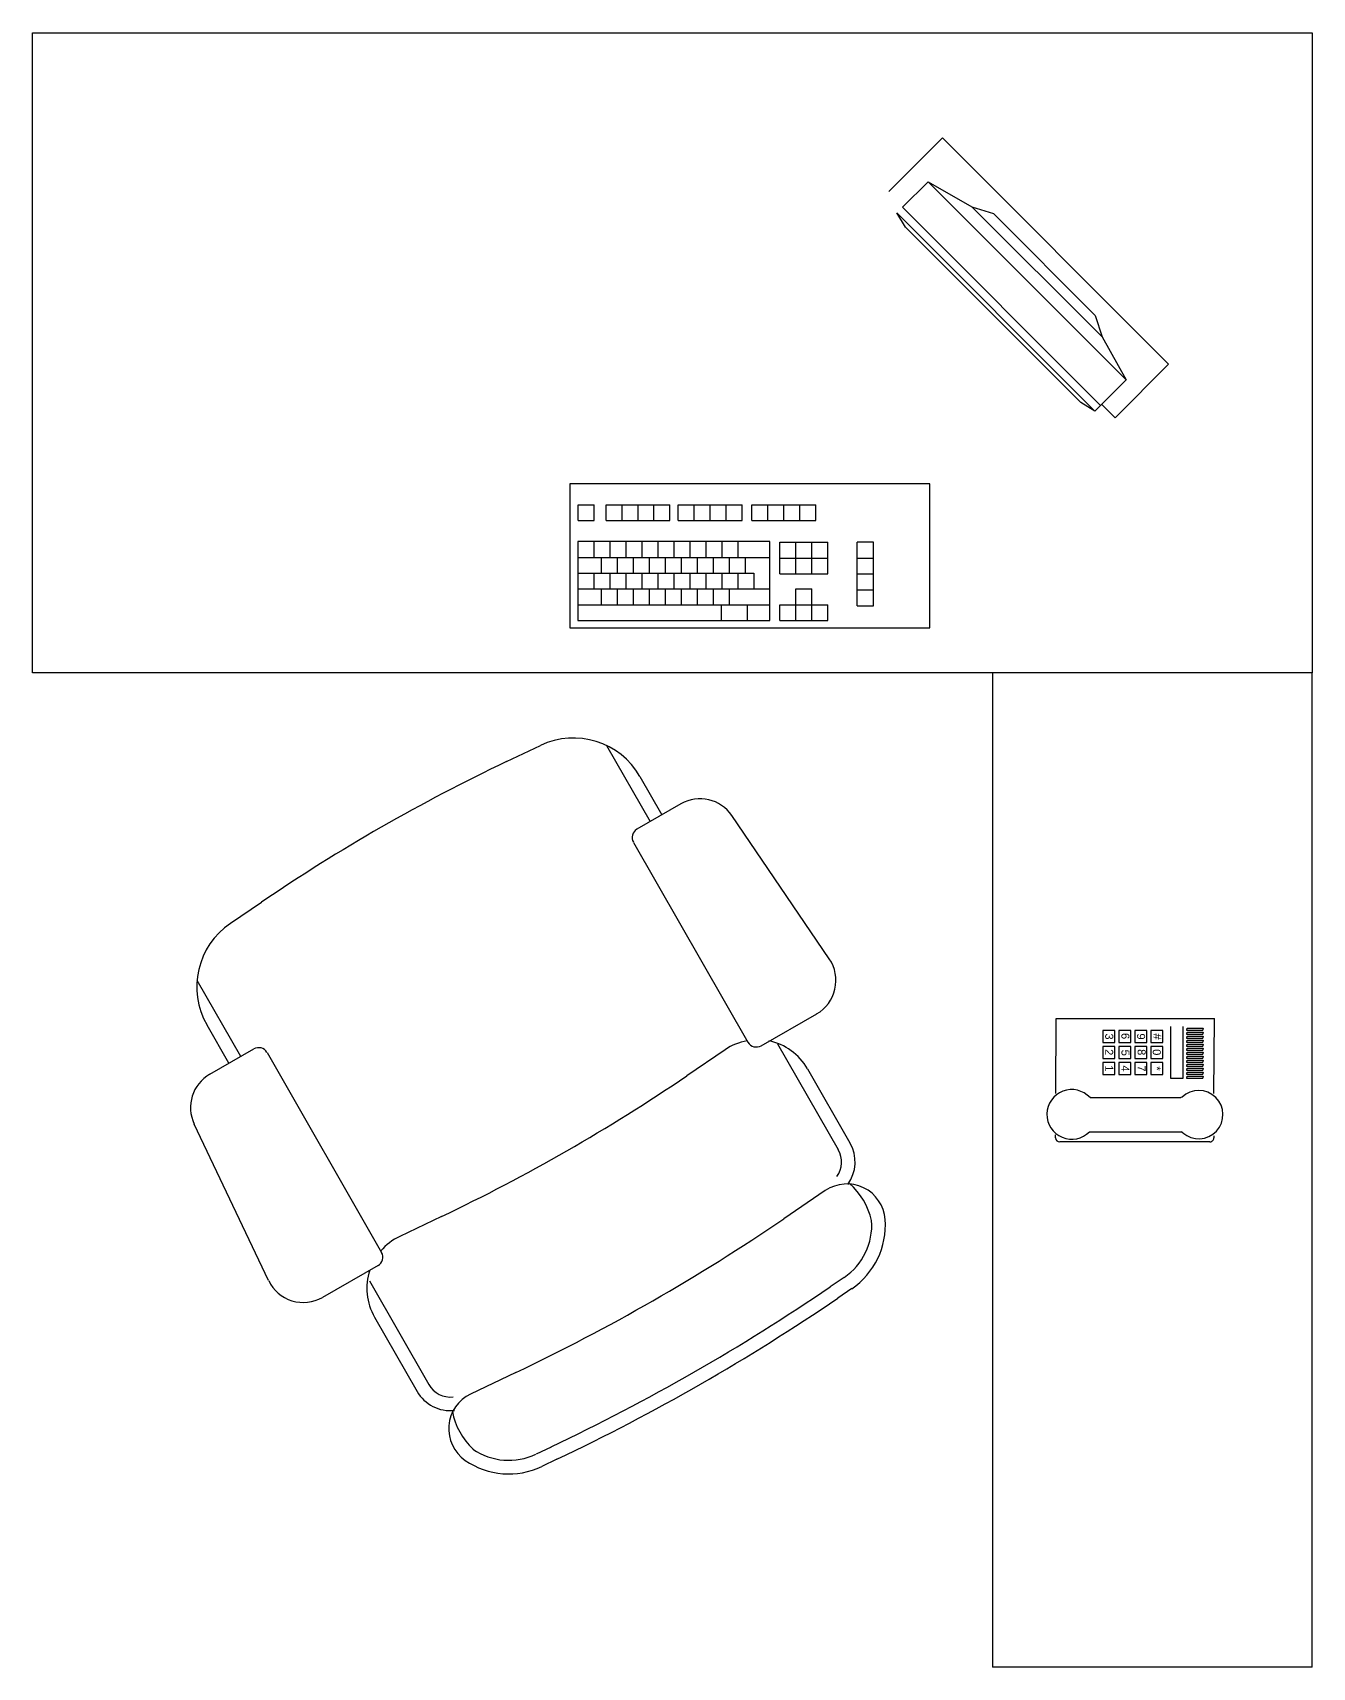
# Model space of a CAD drawing. Header units: centimetres. Extents: x 681015 to 688218, y 3995806 to 4004619.
# Drawn here: x 682839.9 to 682999.9, y 4002977.5 to 4003181.8 of the extents above; entities that cross this region are included whole.
import ezdxf
from ezdxf.enums import TextEntityAlignment as Align

# ---------------------------------------------------------------- set-up
doc = ezdxf.new("R2010")
doc.units = ezdxf.units.CM
doc.header["$LTSCALE"] = 100
doc.header["$MEASUREMENT"] = 0
doc.layers.add('A-TEFRİŞ 2', color=35, linetype='Continuous')
doc.styles.get("Standard").update_dxf_attribs({"font": 'arial.ttf'})

msp = doc.modelspace()

# ---------------------------------------------------------------- linework, layer by layer
at = {"layer": 'A-TEFRİŞ 2'}
for p, q in [((682959.89, 4003101.84), (682959.89, 4002977.54)), ((682999.89, 4002977.54), (682999.89, 4003101.84)), ((682899.15, 4003090.74), (682903.37, 4003092.75)), ((682911.64, 4003092.74), (682917.09, 4003083.24)), ((682915.82, 4003088.86), (682918.56, 4003084.08)), ((682920.95, 4003085.45), (682915.44, 4003082.29)), ((682939.5, 4003066.08), (682927.31, 4003083.99)), ((682915, 4003080.65), (682929.33, 4003055.67)), ((682864.62, 4003070.53), (682868.49, 4003073.16)), ((682865.91, 4003053.88), (682860.45, 4003063.39)), ((682864.43, 4003053.04), (682861.69, 4003057.82)), ((682930.96, 4003055.23), (682937.92, 4003059.21)), ((682967.87, 4003058.65), (682987.66, 4003058.65)), ((682982.22, 4003051.15), (682982.22, 4003057.65)), ((682983.72, 4003057.65), (682983.72, 4003051.15)), ((682984.22, 4003057.15), (682984.24, 4003057.41)), ((682986.22, 4003057.15), (682984.22, 4003057.15)), ((682984.22, 4003056.65), (682984.24, 4003056.91)), ((682986.22, 4003056.65), (682984.22, 4003056.65)), ((682984.22, 4003056.15), (682984.24, 4003056.41)), ((682986.22, 4003056.15), (682984.22, 4003056.15)), ((682984.22, 4003055.65), (682984.24, 4003055.91)), ((682986.22, 4003055.65), (682984.22, 4003055.65)), ((682984.24, 4003057.41), (682986.24, 4003057.41)), ((682984.24, 4003056.91), (682986.24, 4003056.91)), ((682984.24, 4003056.41), (682986.24, 4003056.41)), ((682984.24, 4003055.91), (682986.24, 4003055.91)), ((682986.24, 4003057.41), (682986.17, 4003057.12)), ((682986.24, 4003056.91), (682986.17, 4003056.62)), ((682986.24, 4003056.41), (682986.17, 4003056.12)), ((682986.24, 4003055.91), (682986.17, 4003055.62)), ((682862.05, 4003051.67), (682867.56, 4003054.83)), ((682869.2, 4003054.38), (682883.52, 4003029.4)), ((682926.46, 4003054.73), (682921.67, 4003051.47)), ((682933.02, 4003055.47), (682940.61, 4003042.24)), ((682984.22, 4003055.15), (682984.24, 4003055.41)), ((682986.22, 4003055.15), (682984.22, 4003055.15)), ((682984.22, 4003054.65), (682984.24, 4003054.91)), ((682986.22, 4003054.65), (682984.22, 4003054.65)), ((682984.22, 4003054.15), (682984.24, 4003054.41)), ((682986.22, 4003054.15), (682984.22, 4003054.15)), ((682984.22, 4003053.65), (682984.24, 4003053.91)), ((682986.22, 4003053.65), (682984.22, 4003053.65)), ((682984.24, 4003055.41), (682986.24, 4003055.41)), ((682984.24, 4003054.91), (682986.24, 4003054.91)), ((682984.24, 4003054.41), (682986.24, 4003054.41)), ((682984.24, 4003053.91), (682986.24, 4003053.91)), ((682986.24, 4003055.41), (682986.17, 4003055.12)), ((682986.24, 4003054.91), (682986.17, 4003054.62)), ((682986.24, 4003054.41), (682986.17, 4003054.12)), ((682986.24, 4003053.91), (682986.17, 4003053.62)), ((682936.76, 4003052.35), (682942.08, 4003043.08)), ((682984.22, 4003053.15), (682984.24, 4003053.41)), ((682986.22, 4003053.15), (682984.22, 4003053.15)), ((682984.22, 4003052.65), (682984.24, 4003052.91)), ((682986.22, 4003052.65), (682984.22, 4003052.65)), ((682984.22, 4003052.15), (682984.24, 4003052.41)), ((682986.22, 4003052.15), (682984.22, 4003052.15)), ((682984.22, 4003051.65), (682984.24, 4003051.91)), ((682986.22, 4003051.65), (682984.22, 4003051.65)), ((682984.24, 4003053.41), (682986.24, 4003053.41)), ((682984.24, 4003052.91), (682986.24, 4003052.91)), ((682984.24, 4003052.41), (682986.24, 4003052.41)), ((682984.24, 4003051.91), (682986.24, 4003051.91)), ((682986.24, 4003053.41), (682986.17, 4003053.12)), ((682986.24, 4003052.91), (682986.17, 4003052.62)), ((682986.24, 4003052.41), (682986.17, 4003052.12)), ((682986.24, 4003051.91), (682986.17, 4003051.62)), ((682983.72, 4003051.15), (682982.22, 4003051.15)), ((682984.22, 4003051.15), (682984.24, 4003051.41)), ((682986.22, 4003051.15), (682984.22, 4003051.15)), ((682984.24, 4003051.41), (682986.24, 4003051.41)), ((682986.24, 4003051.41), (682986.17, 4003051.12)), ((682972.1, 4003048.74), (682983.47, 4003048.74)), ((682983.6, 4003048.79), (682983.47, 4003048.74)), ((682869.4, 4003025.88), (682860.1, 4003045.44)), ((682967.77, 4003043.73), (682967.77, 4003044.1)), ((682972, 4003044.46), (682983.5, 4003044.46)), ((682983.69, 4003044.36), (682983.5, 4003044.46)), ((682938.99, 4003037.12), (682933.83, 4003033.61)), ((682891.02, 4003033.88), (682885.78, 4003031.39)), ((682883.08, 4003027.76), (682876.13, 4003023.77)), ((682881.99, 4003025.83), (682889.42, 4003012.87)), ((682941.36, 4003026.27), (682939.62, 4003025.09)), ((682942.31, 4003024.87), (682940.58, 4003023.69)), ((682882.63, 4003021.31), (682887.95, 4003012.03)), ((682900.29, 4003014.38), (682894.65, 4003011.69)), ((682904.72, 4003005.07), (682902.83, 4003004.17)), ((682905.45, 4003003.54), (682903.56, 4003002.64)), ((682999.89, 4002977.54), (682959.89, 4002977.54))]:
    msp.add_line(p, q, dxfattribs=at)
for points in [[(682839.89, 4003181.84), (682999.89, 4003181.84), (682999.89, 4003101.84), (682839.89, 4003101.84), (682839.89, 4003181.84)], [(682973.54, 4003135.4), (682975.23, 4003133.7), (682981.93, 4003140.4), (682953.65, 4003168.69), (682946.95, 4003161.99)], [(682948.67, 4003160.02), (682951.86, 4003163.22), (682957.34, 4003160.08), (682960.03, 4003159.23), (682972.76, 4003146.5), (682973.6, 4003143.82), (682976.61, 4003138.47), (682973.42, 4003135.27)], [(682976.61, 4003138.47), (682951.86, 4003163.22)], [(682948.67, 4003160.02), (682973.42, 4003135.27)], [(682957.34, 4003160.08), (682973.48, 4003143.95)], [(682973.42, 4003135.27), (682972.71, 4003134.56), (682970.94, 4003135.63), (682949.02, 4003157.55), (682947.96, 4003159.31)], [(682972.71, 4003134.56), (682947.96, 4003159.31)], [(682960.03, 4003159.23), (682972.76, 4003146.5)], [(682973.48, 4003143.95), (682973.6, 4003143.82)], [(682908.08, 4003120.87), (682908.08, 4003122.84)], [(682908.08, 4003122.84), (682910.08, 4003122.84)], [(682910.08, 4003120.87), (682910.08, 4003122.84)], [(682911.58, 4003122.84), (682913.58, 4003122.84)], [(682911.58, 4003120.87), (682911.58, 4003122.84)], [(682913.58, 4003122.84), (682915.58, 4003122.84)], [(682913.58, 4003120.87), (682913.58, 4003122.84)], [(682915.58, 4003120.87), (682915.58, 4003122.84)], [(682915.58, 4003122.84), (682917.58, 4003122.84)], [(682917.58, 4003120.87), (682917.58, 4003122.84)], [(682917.58, 4003122.84), (682919.58, 4003122.84)], [(682919.58, 4003120.87), (682919.58, 4003122.84)], [(682920.61, 4003122.84), (682922.61, 4003122.84)], [(682920.61, 4003120.87), (682920.61, 4003122.84)], [(682922.61, 4003120.87), (682922.61, 4003122.84)], [(682922.61, 4003122.84), (682924.61, 4003122.84)], [(682924.61, 4003120.87), (682924.61, 4003122.84)], [(682924.61, 4003122.84), (682926.61, 4003122.84)], [(682926.61, 4003122.84), (682928.61, 4003122.84)], [(682926.61, 4003120.87), (682926.61, 4003122.84)], [(682928.61, 4003120.87), (682928.61, 4003122.84)], [(682929.83, 4003122.84), (682931.83, 4003122.84)], [(682929.83, 4003120.87), (682929.83, 4003122.84)], [(682931.83, 4003122.84), (682933.83, 4003122.84)], [(682931.83, 4003120.87), (682931.83, 4003122.84)], [(682933.83, 4003122.84), (682935.83, 4003122.84)], [(682933.83, 4003120.87), (682933.83, 4003122.84)], [(682935.83, 4003122.84), (682937.83, 4003122.84)], [(682935.83, 4003120.87), (682935.83, 4003122.84)], [(682937.83, 4003120.87), (682937.83, 4003122.84)], [(682908.08, 4003120.87), (682910.08, 4003120.87)], [(682911.58, 4003120.87), (682913.58, 4003120.87)], [(682913.58, 4003120.87), (682915.58, 4003120.87)], [(682915.58, 4003120.87), (682917.58, 4003120.87)], [(682917.58, 4003120.87), (682919.58, 4003120.87)], [(682920.61, 4003120.87), (682922.61, 4003120.87)], [(682922.61, 4003120.87), (682924.61, 4003120.87)], [(682924.61, 4003120.87), (682926.61, 4003120.87)], [(682926.61, 4003120.87), (682928.61, 4003120.87)], [(682929.83, 4003120.87), (682931.83, 4003120.87)], [(682931.83, 4003120.87), (682933.83, 4003120.87)], [(682933.83, 4003120.87), (682935.83, 4003120.87)], [(682935.83, 4003120.87), (682937.83, 4003120.87)], [(682908.06, 4003118.24), (682908.06, 4003116.26)], [(682910.06, 4003118.24), (682908.06, 4003118.24)], [(682910.06, 4003118.24), (682910.06, 4003116.26)], [(682912.06, 4003118.24), (682910.06, 4003118.24)], [(682912.06, 4003118.24), (682912.06, 4003116.26)], [(682914.06, 4003118.24), (682912.06, 4003118.24)], [(682914.06, 4003118.24), (682914.06, 4003116.26)], [(682916.06, 4003118.24), (682914.06, 4003118.24)], [(682916.06, 4003118.24), (682916.06, 4003116.26)], [(682918.06, 4003118.24), (682916.06, 4003118.24)], [(682918.06, 4003118.24), (682918.06, 4003116.26)], [(682920.06, 4003118.24), (682918.06, 4003118.24)], [(682920.06, 4003118.24), (682920.06, 4003116.26)], [(682922.06, 4003118.24), (682920.06, 4003118.24)], [(682922.06, 4003118.24), (682922.06, 4003116.26)], [(682924.06, 4003118.24), (682922.06, 4003118.24)], [(682924.06, 4003118.24), (682924.06, 4003116.26)], [(682926.06, 4003118.24), (682924.06, 4003118.24)], [(682926.06, 4003118.24), (682926.06, 4003116.26)], [(682928.06, 4003118.24), (682926.06, 4003118.24)], [(682932.06, 4003118.24), (682928.06, 4003118.24)], [(682928.06, 4003118.24), (682928.06, 4003116.26)], [(682932.06, 4003116.26), (682932.06, 4003118.24)], [(682933.32, 4003118.15), (682935.32, 4003118.15)], [(682933.32, 4003116.18), (682933.32, 4003118.15)], [(682935.32, 4003116.18), (682935.32, 4003118.15)], [(682935.32, 4003118.15), (682937.32, 4003118.15)], [(682937.32, 4003116.18), (682937.32, 4003118.15)], [(682937.32, 4003118.15), (682939.32, 4003118.15)], [(682939.32, 4003116.18), (682939.32, 4003118.15)], [(682943, 4003110.22), (682945.02, 4003110.22), (682945.02, 4003118.15), (682943, 4003118.15)], [(682943, 4003116.18), (682943, 4003118.15)], [(682908.06, 4003116.26), (682910.06, 4003116.26)], [(682908.06, 4003116.26), (682908.06, 4003114.29)], [(682910.06, 4003116.26), (682912.06, 4003116.26)], [(682910.96, 4003116.22), (682910.96, 4003114.29)], [(682912.06, 4003116.26), (682914.06, 4003116.26)], [(682912.96, 4003116.22), (682912.96, 4003114.29)], [(682914.06, 4003116.26), (682916.06, 4003116.26)], [(682914.96, 4003116.22), (682914.96, 4003114.29)], [(682916.06, 4003116.26), (682918.06, 4003116.26)], [(682916.96, 4003116.22), (682916.96, 4003114.29)], [(682918.06, 4003116.26), (682920.06, 4003116.26)], [(682918.96, 4003116.22), (682918.96, 4003114.29)], [(682920.06, 4003116.26), (682922.06, 4003116.26)], [(682920.96, 4003116.22), (682920.96, 4003114.29)], [(682922.06, 4003116.26), (682924.06, 4003116.26)], [(682922.96, 4003116.22), (682922.96, 4003114.29)], [(682924.06, 4003116.26), (682926.06, 4003116.26)], [(682924.96, 4003116.22), (682924.96, 4003114.29)], [(682926.06, 4003116.26), (682928.06, 4003116.26)], [(682926.96, 4003116.22), (682926.96, 4003114.29)], [(682928.06, 4003116.26), (682932.06, 4003116.26)], [(682928.96, 4003116.22), (682928.96, 4003114.29)], [(682932.06, 4003112.32), (682932.06, 4003116.26)], [(682933.32, 4003116.18), (682935.32, 4003116.18)], [(682933.32, 4003114.2), (682933.32, 4003116.18)], [(682935.32, 4003116.18), (682937.32, 4003116.18)], [(682935.32, 4003114.2), (682935.32, 4003116.18)], [(682937.32, 4003116.18), (682939.32, 4003116.18)], [(682937.32, 4003114.2), (682937.32, 4003116.18)], [(682939.32, 4003114.2), (682939.32, 4003116.18)], [(682943, 4003116.18), (682945, 4003116.18)], [(682943, 4003114.2), (682943, 4003116.18)], [(682908.06, 4003114.29), (682910.96, 4003114.29)], [(682908.06, 4003114.29), (682908.06, 4003112.32)], [(682910.06, 4003114.25), (682910.06, 4003112.32)], [(682910.96, 4003114.29), (682912.96, 4003114.29)], [(682910.96, 4003114.29), (682910.96, 4003114.25)], [(682912.06, 4003114.25), (682912.06, 4003112.32)], [(682912.96, 4003114.29), (682914.96, 4003114.29)], [(682914.06, 4003114.25), (682914.06, 4003112.32)], [(682914.96, 4003114.29), (682916.96, 4003114.29)], [(682916.06, 4003114.25), (682916.06, 4003112.32)], [(682916.96, 4003114.29), (682918.96, 4003114.29)], [(682918.06, 4003114.25), (682918.06, 4003112.32)], [(682918.96, 4003114.29), (682920.96, 4003114.29)], [(682920.06, 4003114.25), (682920.06, 4003112.32)], [(682920.96, 4003114.29), (682922.96, 4003114.29)], [(682922.06, 4003114.25), (682922.06, 4003112.32)], [(682922.96, 4003114.29), (682924.96, 4003114.29)], [(682924.06, 4003114.25), (682924.06, 4003112.32)], [(682924.96, 4003114.29), (682926.96, 4003114.29)], [(682926.06, 4003114.25), (682926.06, 4003112.32)], [(682926.96, 4003114.29), (682928.96, 4003114.29)], [(682928.06, 4003114.25), (682928.06, 4003112.32)], [(682928.96, 4003114.29), (682930.06, 4003114.29)], [(682930.06, 4003114.29), (682930.06, 4003112.32)], [(682930.06, 4003114.29), (682930.08, 4003114.29)], [(682933.32, 4003114.2), (682935.32, 4003114.2)], [(682935.32, 4003114.2), (682937.32, 4003114.2)], [(682937.32, 4003114.2), (682939.32, 4003114.2)], [(682943, 4003114.2), (682945, 4003114.2)], [(682943, 4003112.19), (682943, 4003114.16)], [(682908.06, 4003112.32), (682908.06, 4003110.34)], [(682908.06, 4003112.32), (682910.06, 4003112.32)], [(682910.06, 4003112.32), (682910.06, 4003112.28)], [(682910.06, 4003112.32), (682910.96, 4003112.32)], [(682910.96, 4003112.32), (682910.96, 4003110.34)], [(682910.96, 4003112.32), (682912.06, 4003112.32)], [(682912.06, 4003112.32), (682912.96, 4003112.32)], [(682912.06, 4003112.32), (682912.06, 4003112.28)], [(682912.96, 4003112.32), (682912.96, 4003110.34)], [(682912.96, 4003112.32), (682914.06, 4003112.32)], [(682914.06, 4003112.32), (682914.96, 4003112.32)], [(682914.96, 4003112.32), (682914.96, 4003110.34)], [(682914.96, 4003112.32), (682916.06, 4003112.32)], [(682916.06, 4003112.32), (682916.96, 4003112.32)], [(682916.96, 4003112.32), (682916.96, 4003110.34)], [(682916.96, 4003112.32), (682918.06, 4003112.32)], [(682918.06, 4003112.32), (682918.96, 4003112.32)], [(682918.96, 4003112.32), (682918.96, 4003110.34)], [(682918.96, 4003112.32), (682920.06, 4003112.32)], [(682920.06, 4003112.32), (682920.96, 4003112.32)], [(682920.96, 4003112.32), (682920.96, 4003110.34)], [(682920.96, 4003112.32), (682922.06, 4003112.32)], [(682922.06, 4003112.32), (682922.96, 4003112.32)], [(682922.96, 4003112.32), (682922.96, 4003110.34)], [(682922.96, 4003112.32), (682924.06, 4003112.32)], [(682924.06, 4003112.32), (682924.96, 4003112.32)], [(682924.96, 4003112.32), (682924.96, 4003110.34)], [(682924.96, 4003112.32), (682926.06, 4003112.32)], [(682926.06, 4003112.32), (682926.96, 4003112.32)], [(682926.96, 4003112.32), (682926.96, 4003110.34)], [(682926.96, 4003112.32), (682928.06, 4003112.32)], [(682928.06, 4003112.32), (682930.06, 4003112.32)], [(682930.06, 4003112.32), (682932.06, 4003112.32)], [(682932.06, 4003110.34), (682932.06, 4003112.32)], [(682935.33, 4003110.34), (682935.33, 4003112.32)], [(682935.33, 4003112.32), (682937.32, 4003112.32)], [(682937.32, 4003110.34), (682937.32, 4003112.32)], [(682943, 4003110.22), (682943, 4003112.19)], [(682943, 4003112.19), (682945, 4003112.19)], [(682908.06, 4003110.34), (682908.06, 4003108.37)], [(682908.06, 4003110.34), (682910.96, 4003110.34)], [(682910.96, 4003110.34), (682912.96, 4003110.34)], [(682910.96, 4003110.34), (682910.96, 4003110.34)], [(682912.96, 4003110.34), (682914.96, 4003110.34)], [(682912.96, 4003110.34), (682912.96, 4003110.34)], [(682914.96, 4003110.34), (682916.96, 4003110.34)], [(682914.96, 4003110.34), (682914.96, 4003110.34)], [(682916.96, 4003110.34), (682918.96, 4003110.34)], [(682916.96, 4003110.34), (682916.96, 4003110.34)], [(682918.96, 4003110.34), (682918.96, 4003110.34)], [(682918.96, 4003110.34), (682920.96, 4003110.34)], [(682920.96, 4003110.34), (682922.96, 4003110.34)], [(682920.96, 4003110.34), (682920.96, 4003110.34)], [(682922.96, 4003110.34), (682924.96, 4003110.34)], [(682922.96, 4003110.34), (682922.96, 4003110.34)], [(682924.96, 4003110.34), (682925.97, 4003110.34)], [(682924.96, 4003110.34), (682924.96, 4003110.34)], [(682925.97, 4003110.36), (682925.97, 4003110.34)], [(682925.97, 4003110.34), (682925.97, 4003108.38)], [(682925.97, 4003110.34), (682926.96, 4003110.34)], [(682926.96, 4003110.34), (682929.23, 4003110.34)], [(682926.96, 4003110.34), (682926.96, 4003110.34)], [(682929.23, 4003110.36), (682929.23, 4003110.34)], [(682929.23, 4003110.34), (682932.06, 4003110.34)], [(682929.23, 4003110.34), (682929.23, 4003108.38)], [(682932.06, 4003108.37), (682932.06, 4003110.34)], [(682933.33, 4003110.34), (682935.33, 4003110.34)], [(682933.33, 4003108.37), (682933.33, 4003110.34)], [(682935.33, 4003108.37), (682935.33, 4003110.34)], [(682935.33, 4003110.34), (682937.32, 4003110.34)], [(682937.32, 4003108.37), (682937.32, 4003110.34)], [(682937.32, 4003110.34), (682939.32, 4003110.34)], [(682939.32, 4003108.37), (682939.32, 4003110.34)], [(682908.06, 4003108.37), (682925.97, 4003108.37)], [(682925.97, 4003108.37), (682929.23, 4003108.37)], [(682929.23, 4003108.37), (682932.06, 4003108.37)], [(682933.33, 4003108.37), (682935.33, 4003108.37)], [(682935.33, 4003108.37), (682937.32, 4003108.37)], [(682937.32, 4003108.37), (682939.32, 4003108.37)], [(682967.81, 4003049.25), (682967.87, 4003058.65)], [(682987.59, 4003049.25), (682987.66, 4003058.65)], [(682975.22, 4003055.65), (682975.22, 4003057.15), (682973.72, 4003057.15), (682973.72, 4003055.65), (682975.22, 4003055.65)], [(682977.22, 4003055.65), (682977.22, 4003057.15), (682975.72, 4003057.15), (682975.72, 4003055.65), (682977.22, 4003055.65)], [(682979.22, 4003055.65), (682979.22, 4003057.15), (682977.72, 4003057.15), (682977.72, 4003055.65), (682979.22, 4003055.65)], [(682981.22, 4003055.65), (682981.22, 4003057.15), (682979.72, 4003057.15), (682979.72, 4003055.65), (682981.22, 4003055.65)], [(682975.22, 4003053.65), (682975.22, 4003055.15), (682973.72, 4003055.15), (682973.72, 4003053.65), (682975.22, 4003053.65)], [(682977.22, 4003053.65), (682977.22, 4003055.15), (682975.72, 4003055.15), (682975.72, 4003053.65), (682977.22, 4003053.65)], [(682979.22, 4003053.65), (682979.22, 4003055.15), (682977.72, 4003055.15), (682977.72, 4003053.65), (682979.22, 4003053.65)], [(682981.22, 4003053.65), (682981.22, 4003055.15), (682979.72, 4003055.15), (682979.72, 4003053.65), (682981.22, 4003053.65)], [(682975.22, 4003051.65), (682975.22, 4003053.15), (682973.72, 4003053.15), (682973.72, 4003051.65), (682975.22, 4003051.65)], [(682977.22, 4003051.65), (682977.22, 4003053.15), (682975.72, 4003053.15), (682975.72, 4003051.65), (682977.22, 4003051.65)], [(682979.22, 4003051.65), (682979.22, 4003053.15), (682977.72, 4003053.15), (682977.72, 4003051.65), (682979.22, 4003051.65)], [(682981.22, 4003051.65), (682981.22, 4003053.15), (682979.72, 4003053.15), (682979.72, 4003051.65), (682981.22, 4003051.65)], [(682987.56, 4003043.95), (682987.56, 4003043.7)], [(682987.06, 4003043.2), (682968.31, 4003043.2)]]:
    msp.add_lwpolyline(points, dxfattribs=at)
msp.add_lwpolyline([(682952.06, 4003125.47), (682907.06, 4003125.47), (682907.06, 4003107.47), (682952.06, 4003107.47)], close=True, dxfattribs=at)
for centre, radius, start, end in [((682907.5, 4003084.09), 9.6, 29.836, 115.4373), ((682998.11, 4002882.68), 230.4, 115.4373, 124.2347), ((682923.34, 4003081.29), 4.8, 34.2347, 119.836), ((682916.04, 4003081.25), 1.2, 119.836, 209.836), ((682870.02, 4003062.59), 9.6, 124.2347, 209.836), ((682935.53, 4003063.38), 4.8, 299.836, 34.2347), ((682930.52, 4003048.77), 7.2, 100.3152, 124.2347), ((682930.37, 4003056.27), 1.2, 209.836, 299.836), ((682930.52, 4003048.77), 7.2, 29.836, 78.6147), ((682868.15, 4003053.79), 1.2, 29.836, 119.836), ((682864.43, 4003047.5), 4.8, 119.836, 205.4373), ((682792.05, 4003241.95), 230.4, 295.4373, 304.2347), ((682969.81, 4003046.65), 3.1, 42.4296, 315.7422), ((682985.7, 4003046.62), 3.02, 228.4275, 134.0038), ((682985.7, 4003046.62), 3.02, 136.1332, 136.1335), ((682985.7, 4003046.62), 3.02, 135.3643, 135.3777), ((682968.31, 4003043.74), 0.537, 181.2719, 268.737), ((682987.07, 4003043.7), 0.499, 269.6303, 359.6918), ((682937.92, 4003040.69), 3.1, 324.4018, 29.836), ((682937.92, 4003040.69), 4.8, 324.4018, 29.836), ((682941.7, 4003033.16), 4.8, 4.2347, 124.2347), ((682936.2, 4003031.37), 8.82, 13.2216, 48.8055), ((682792.05, 4003241.95), 252, 295.4373, 304.2347), ((682936.91, 4003032.8), 7.9, 304.2347, 4.2347), ((682936.91, 4003032.8), 9.6, 304.2347, 4.2347), ((682888.88, 4003024.89), 7.2, 115.4373, 139.3851), ((682882.48, 4003028.8), 1.2, 299.836, 29.836), ((682888.88, 4003024.89), 7.2, 161.429, 209.836), ((682873.74, 4003027.94), 4.8, 205.4373, 299.836), ((682792.05, 4003241.95), 262.3, 295.4373, 304.2347), ((682792.05, 4003241.95), 264, 295.4373, 304.2347), ((682892.12, 4003014.42), 3.1, 209.836, 276.1037), ((682892.12, 4003014.42), 4.8, 209.836, 276.1037), ((682896.71, 4003007.36), 4.8, 115.4373, 235.4373), ((682901.03, 4003011.19), 8.82, 190.8665, 226.4505), ((682899.43, 4003011.31), 7.9, 235.4373, 295.4373), ((682899.43, 4003011.31), 9.6, 235.4373, 295.4373)]:
    msp.add_arc(centre, radius, start, end, dxfattribs=at)

# ---------------------------------------------------------------- texts
for s, p in [('3', (682974.5, 4003056.38)), ('6', (682976.52, 4003056.44)), ('9', (682978.48, 4003056.38)), ('#', (682980.51, 4003056.38)), ('2', (682974.5, 4003054.42)), ('5', (682976.52, 4003054.35)), ('8', (682978.55, 4003054.42)), ('0', (682980.44, 4003054.42)), ('1', (682974.5, 4003052.39)), ('4', (682976.52, 4003052.39)), ('7', (682978.55, 4003052.39)), ('*', (682980.44, 4003052.39))]:
    msp.add_text(s, height=1, rotation=270, dxfattribs=at).set_placement(p, align=Align.MIDDLE)

doc.saveas('drawing.dxf')
